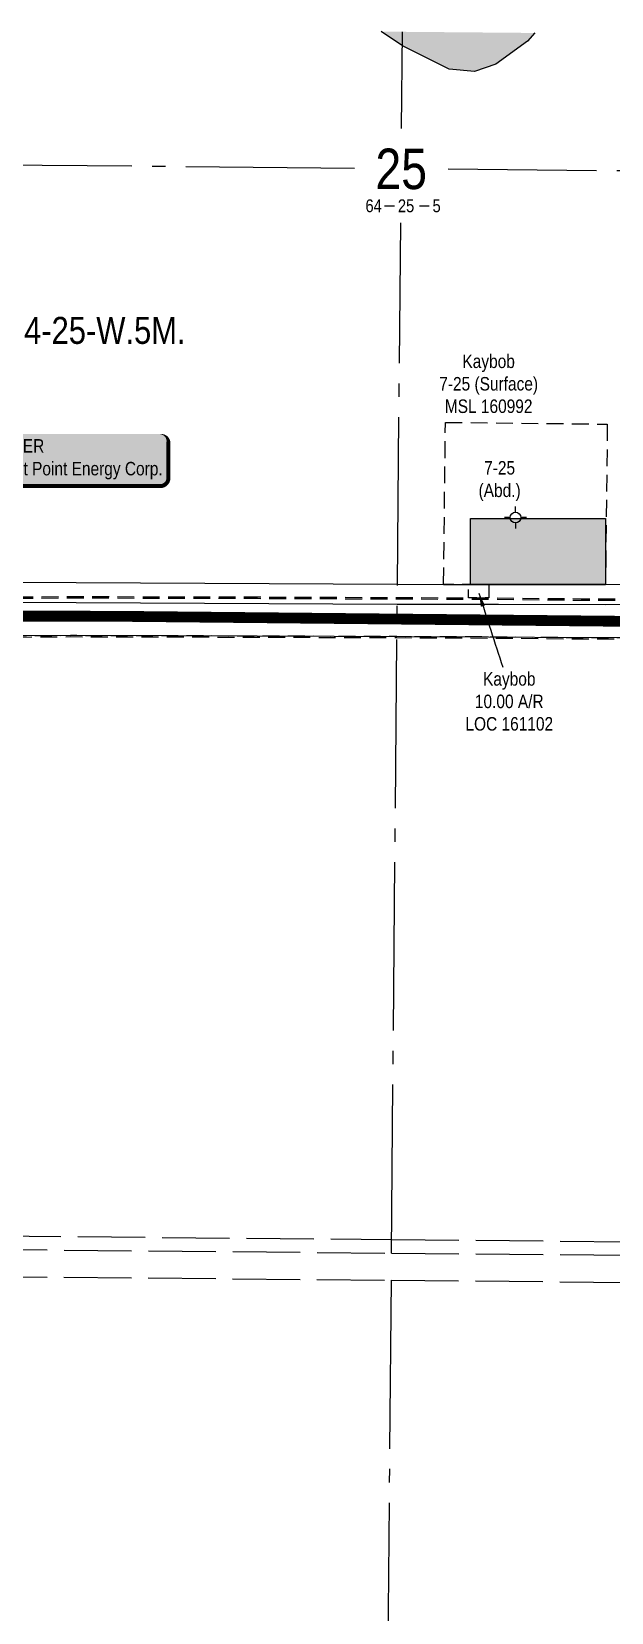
# Model space of a CAD drawing. Extents: x 456630 to 490274, y 6043290 to 6049977.
# Drawn here: x 458094 to 458524, y 6045728 to 6046901 of the extents above; entities that cross this region are included whole.
import ezdxf
from ezdxf.enums import TextEntityAlignment as Align

# ---------------------------------------------------------------- set-up
doc = ezdxf.new("R2010")
doc.units = 0
doc.header["$LTSCALE"] = 5
for name, pattern in [('foc-ACCESSROAD', [3.75, 2.5, -1.25]), ('foc-QUARTERLINE', [33, 25, -3, 2, -3]), ('foc-UNSURVEYED', [12.5, 10, -2.5])]:
    doc.linetypes.add(name, pattern=pattern)
for name, color, linetype in [('10', 1, 'Continuous'), ('9', 3, 'Continuous'), ('AS-ROADS', 254, 'Continuous'), ('C-SYMBOL', 7, 'Continuous'), ('F-AR', 190, 'foc-ACCESSROAD'), ('F-RW', 190, 'Continuous'), ('F-WS', 190, 'foc-ACCESSROAD'), ('F-WS-S', 190, 'Continuous'), ('L-QSEC', 8, 'foc-QUARTERLINE'), ('L-SECLBL', 7, 'Continuous'), ('L-USEC', 7, 'foc-UNSURVEYED'), ('P-PROPOSED', 10, 'Continuous'), ('P-WORKAREA', 113, 'Continuous'), ('P-WORKAREA-H', 111, 'Continuous'), ('T-WATER', 160, 'Continuous'), ('T-WATER-H', 133, 'Continuous')]:
    doc.layers.add(name, color=color, linetype=linetype)
doc.layers.add('F-AR-T', color=190, linetype='Continuous', lineweight=9)
doc.layers.add('F-WS-T', color=190, linetype='Continuous', lineweight=9)
doc.styles.add('175L', font='ARIALN.TTF', dxfattribs={"height": 20})
doc.styles.add('80', font='ARIALN.TTF', dxfattribs={"height": 10})
doc.styles.add('80CG', font='ARIALN.TTF', dxfattribs={"height": 10})
doc.styles.add('80L', font='ARIALN.TTF', dxfattribs={"height": 10})
doc.styles.add('SIMPLEX', font='ARIALN.TTF')
doc.dimstyles.new('Compass 5 000', dxfattribs={"dimscale": 5, "dimtxt": 9, "dimasz": 2, "dimexe": 0.2, "dimexo": 0.0625, "dimgap": 0.5, "dimtad": 0, "dimtih": 1, "dimtoh": 1, "dimzin": 0, "dimdsep": 46, "dimtxsty": '80CG', "dimcen": 0.1, "dimse1": 1, "dimse2": 1, "dimclrd": 256, "dimclrt": 256, "dimaunit": 1, "dimadec": 4, "dimazin": 0, "dimtfac": 0.06, "dimtofl": 0, "dimtmove": 0, "dimatfit": 1, "dimfxl": 0.2, "dimtolj": 1, "dimtzin": 0, "dimlwd": -1, "dimarcsym": 0})

# ---------------------------------------------------------------- blocks, each defined once
blk = doc.blocks.new('L-SECLBL')
at = {"layer": '9', "color": 7}
for p, q in [((-5.1, -27.8), (-12.3, -27.8)), ((20.7, -27.8), (13.5, -27.8))]:
    blk.add_line(p, q, dxfattribs=at)
at = {"layer": '10', "color": 2, "style": 'SIMPLEX'}
blk.add_attdef('SEC', text='', height=30, dxfattribs=at).set_placement((0, 0), align=Align.MIDDLE)
at = {"layer": '10', "color": 5, "style": '80L'}
blk.add_attdef('TWP', text='', height=9.5, dxfattribs=at).set_placement((-14.4, -27.4), align=Align.MIDDLE_RIGHT)
blk.add_attdef('RGE', text='', height=9.5, dxfattribs=at).set_placement((3.6, -27.4), align=Align.MIDDLE_CENTER)
blk.add_attdef('MER', text='', height=9.5, dxfattribs=at).set_placement((23.2, -27.4), align=Align.MIDDLE_LEFT)
blk = doc.blocks.new('*U693')
h = blk.add_hatch(color=255)
edge = h.paths.add_edge_path()
edge.add_line((-171.5, -20), (171.5, -20))
edge.add_arc((171.5, -14), 6, 270, 360)
edge.add_line((177.5, -14), (177.5, 12.5))
edge.add_arc((171.5, 12.5), 6, 0, 90)
edge.add_line((171.5, 18.5), (-171.5, 18.5))
edge.add_arc((-171.5, 12.5), 6, 90, 180)
edge.add_line((-177.5, 12.5), (-177.5, -14))
edge.add_arc((-171.5, -14), 6, 180, 270)
at = {"color": 44, "flags": 128}
blk.add_lwpolyline([(-171.5, -20, 3, 3, 0), (171.5, -20, 3, 3, 0.414214), (177.5, -14, 3, 3, 0), (177.5, 12.5, 3, 0, 0.414214), (171.5, 18.5, 0, 0, 0), (-171.5, 18.5, 0, 0, 0.414214), (-177.5, 12.5, 0, 0, 0), (-177.5, -14, 0, 3, 0.414214)], format="xyseb", close=True, dxfattribs=at)
at = {"color": 44, "style": '80'}
blk.add_attdef('ENTER_TEXT_001', (-36, -5), '', height=10, dxfattribs=at)
blk = doc.blocks.new('GABD')
for p, q in [((-0.81, 0), (-1.62, 0)), ((0, 0.81), (0, 1.62)), ((1.62, 0), (0.81, 0)), ((0, -0.81), (0, -1.62))]:
    blk.add_line(p, q)
blk.add_circle((0, 0), 0.8)

msp = doc.modelspace()

# ---------------------------------------------------------------- hatches: boundary and pattern name
at = {"layer": 'P-WORKAREA-H'}
h = msp.add_hatch(color=256, dxfattribs=at)
h.dxf.hatch_style = 1
h.paths.add_polyline_path([(458419.294, 6046539.655), (458519.242, 6046539.624), (458519.227, 6046490.649), (458419.279, 6046490.68)])
at = {"layer": 'T-WATER-H'}
h = msp.add_hatch(color=256, dxfattribs=at)
h.dxf.hatch_style = 1
h.paths.add_polyline_path([(458466.952, 6046899.672), (458353.085, 6046900.666), (458368.691, 6046890.199), (458403.365, 6046872.83), (458422.074, 6046871.152), (458438.059, 6046876.502), (458461.506, 6046893.604)])

# ---------------------------------------------------------------- linework, layer by layer
at = {"layer": 'AS-ROADS', "const_width": 7.996, "flags": 128}
msp.add_lwpolyline([(460960.304, 6046134.167), (460754.441, 6046221.011), (460143.198, 6046433.099), (459917.803, 6046449.35), (459713.255, 6046454.952), (459656.458, 6046479.283), (459576.944, 6046547.41), (459547.734, 6046558.223), (459505.434, 6046570.517), (459466.912, 6046576.706), (459138.221, 6046481.467), (459039.918, 6046464.893), (458541.416, 6046463.243), (458154.804, 6046467.081), (457565.876, 6046467.881)], dxfattribs=at)
at = {"layer": 'F-AR', "flags": 128}
for points in [[(456634.893, 6046485.982), (456734.899, 6046486.131), (456754.714, 6046486.16), (457059.861, 6046483.642), (457323.291, 6046483.206), (457532.593, 6046481.933), (457532.585, 6046479.742), (457532.567, 6046474.542), (457539.906, 6046474.529), (457554.576, 6046474.505), (457554.594, 6046479.703), (457554.602, 6046481.875), (457570.144, 6046481.965), (457630.99, 6046482.319), (457969.042, 6046479.713), (458122.866, 6046480.706), (458261.308, 6046480.375), (458364.967, 6046479.962), (458417.66, 6046479.753), (458432.651, 6046479.692), (458501.097, 6046479.083), (458857.277, 6046479.255), (459061.454, 6046483.054), (459069.095, 6046483.345), (459076.728, 6046483.935), (459084.332, 6046484.823), (459091.895, 6046486.008), (459099.417, 6046487.488), (459114.21, 6046491.312), (459170.41, 6046508.208), (459189.045, 6046513.81), (459189.165, 6046511.037), (459189.454, 6046504.334), (459200.552, 6046507.512), (459211.19, 6046510.559), (459210.903, 6046517.208), (459210.768, 6046520.339), (459230.759, 6046526.349), (459308.323, 6046551.091), (459417.806, 6046583.652), (459425.205, 6046585.708), (459432.664, 6046587.497), (459440.182, 6046589.016), (459447.75, 6046590.265), (459455.358, 6046591.243), (459462.996, 6046591.947), (459470.654, 6046592.377), (459478.323, 6046592.533), (459485.992, 6046592.413), (459493.652, 6046592.019), (459501.294, 6046591.35), (459508.906, 6046590.409), (459516.48, 6046589.194), (459524.005, 6046587.709), (459531.472, 6046585.956), (459538.872, 6046583.936), (459546.194, 6046581.652), (459553.43, 6046579.107), (459560.57, 6046576.305), (459567.606, 6046573.248), (459574.519, 6046569.945), (459588.007, 6046562.586), (459614.518, 6046546.863), (459608.663, 6046541.352), (459603.228, 6046536.236), (459601.301, 6046534.635), (459595.615, 6046529.912), (459592.528, 6046527.347), (459573.699, 6046538.515), (459567.913, 6046541.808), (459562.004, 6046544.895), (459555.988, 6046547.769), (459549.874, 6046550.425), (459543.668, 6046552.862), (459537.379, 6046555.073), (459531.015, 6046557.058), (459524.583, 6046558.814), (459518.093, 6046560.338), (459511.553, 6046561.629), (459504.97, 6046562.684), (459498.353, 6046563.503), (459491.712, 6046564.084), (459485.054, 6046564.427), (459478.388, 6046564.531), (459471.723, 6046564.395), (459465.066, 6046564.021), (459458.428, 6046563.409), (459451.816, 6046562.56), (459445.238, 6046561.474), (459438.694, 6046560.151), (459425.814, 6046556.818), (459316.57, 6046524.329), (459239.045, 6046499.6), (459199.797, 6046487.801), (459169.556, 6046478.71), (459122.3, 6046464.504), (459113.864, 6046462.146), (459105.351, 6046460.122), (459096.767, 6046458.432), (459088.122, 6046457.079), (459079.442, 6046456.065), (459061.946, 6046455.055), (458857.544, 6046451.252), (458501.032, 6046451.08), (458432.613, 6046451.69), (458364.702, 6046451.96), (458261.198, 6046452.373), (458122.922, 6046452.703), (457969.024, 6046451.709), (457630.838, 6046454.317), (457569.867, 6046454.493), (457547.962, 6046454.555), (457547.571, 6046466.761), (457539.819, 6046466.775), (457525.559, 6046466.799), (457525.949, 6046454.619), (457323.23, 6046455.203), (457059.722, 6046455.64), (456754.619, 6046458.157), (456734.612, 6046458.128), (456634.606, 6046457.979)], [(456634.891, 6046486.982), (456734.898, 6046487.131), (456754.717, 6046487.16), (457059.866, 6046484.642), (457323.295, 6046484.205), (457533.595, 6046482.926), (457533.584, 6046479.738), (457533.57, 6046475.54), (457539.908, 6046475.529), (457553.58, 6046475.506), (457553.595, 6046479.706), (457553.606, 6046482.869), (457570.138, 6046482.964), (457630.991, 6046483.319), (457969.042, 6046480.712), (458122.864, 6046481.705), (458261.311, 6046481.375), (458364.971, 6046480.961), (458417.664, 6046480.752), (458432.657, 6046480.692), (458501.101, 6046480.082), (458857.267, 6046480.254), (459061.426, 6046484.053), (459069.037, 6046484.343), (459076.631, 6046484.93), (459084.196, 6046485.814), (459091.721, 6046486.992), (459099.195, 6046488.463), (459113.941, 6046492.275), (459170.123, 6046509.165), (459189.988, 6046515.137), (459190.163, 6046511.08), (459190.398, 6046505.644), (459200.277, 6046508.473), (459210.158, 6046511.303), (459209.904, 6046517.165), (459209.736, 6046521.073), (459230.463, 6046527.304), (459308.029, 6046552.046), (459417.53, 6046584.612), (459424.954, 6046586.676), (459432.448, 6046588.473), (459440.001, 6046589.999), (459447.605, 6046591.255), (459455.248, 6046592.237), (459462.922, 6046592.944), (459470.616, 6046593.376), (459478.32, 6046593.532), (459486.026, 6046593.413), (459493.722, 6046593.016), (459501.399, 6046592.344), (459509.047, 6046591.398), (459516.656, 6046590.178), (459524.216, 6046588.687), (459531.718, 6046586.925), (459539.153, 6046584.895), (459546.509, 6046582.6), (459553.779, 6046580.044), (459560.952, 6046577.228), (459568.02, 6046574.157), (459574.974, 6046570.836), (459588.501, 6046563.455), (459616.17, 6046547.045), (459609.348, 6046540.624), (459603.89, 6046535.487), (459601.939, 6046533.866), (459596.254, 6046529.143), (459592.624, 6046526.128), (459573.197, 6046537.65), (459567.434, 6046540.93), (459561.557, 6046544.001), (459555.574, 6046546.859), (459549.492, 6046549.502), (459543.32, 6046551.925), (459537.064, 6046554.124), (459530.734, 6046556.099), (459524.337, 6046557.845), (459517.882, 6046559.361), (459511.377, 6046560.645), (459504.829, 6046561.694), (459498.248, 6046562.508), (459491.643, 6046563.086), (459485.021, 6046563.428), (459478.391, 6046563.531), (459471.761, 6046563.396), (459465.14, 6046563.025), (459458.538, 6046562.416), (459451.961, 6046561.571), (459445.418, 6046560.491), (459438.919, 6046559.177), (459426.082, 6046555.855), (459316.865, 6046523.374), (459239.34, 6046498.645), (459200.085, 6046486.844), (459169.843, 6046477.752), (459122.578, 6046463.544), (459114.114, 6046461.178), (459105.564, 6046459.145), (459096.94, 6046457.448), (459088.258, 6046456.088), (459079.529, 6046455.069), (459061.984, 6046454.056), (458857.554, 6046450.253), (458501.027, 6046450.08), (458432.606, 6046450.69), (458364.698, 6046450.96), (458261.195, 6046451.373), (458122.924, 6046451.703), (457969.024, 6046450.71), (457630.832, 6046453.317), (457569.864, 6046453.493), (457546.994, 6046453.559), (457546.603, 6046465.763), (457539.817, 6046465.775), (457526.591, 6046465.797), (457526.981, 6046453.616), (457323.227, 6046454.203), (457059.717, 6046454.64), (456754.616, 6046457.158), (456734.614, 6046457.128), (456634.607, 6046456.979)]]:
    msp.add_lwpolyline(points, dxfattribs=at)
msp.add_lwpolyline([(458432.782, 6046490.678), (458432.657, 6046480.692), (458417.664, 6046480.752), (458417.789, 6046490.681), (458432.782, 6046490.678)], close=True, dxfattribs=at)
at = {"layer": 'F-RW'}
for points in [[(456635.001, 6046498.498), (456725.69, 6046498.501), (456735.006, 6046498.43), (457135.75, 6046495.359), (457533.637, 6046494.73), (457540.086, 6046494.72), (457553.647, 6046494.699), (457570.247, 6046494.673), (457621.094, 6046494.592), (458031.711, 6046492.531), (458365.061, 6046490.858), (458399.294, 6046490.686), (458417.789, 6046490.681), (458432.782, 6046490.678), (458440.076, 6046490.676), (458519.227, 6046490.649), (458648.475, 6046490.956)], [(458648.574, 6046475.964), (458519.243, 6046475.657), (458440.051, 6046475.683), (458399.254, 6046475.694), (458364.925, 6046475.866), (458031.636, 6046477.539), (457621.032, 6046479.6), (457570.107, 6046479.68), (457553.595, 6046479.706), (457539.947, 6046479.728), (457533.584, 6046479.738), (457135.634, 6046480.367), (456734.863, 6046483.438), (456725.64, 6046483.509), (456634.859, 6046483.505)]]:
    msp.add_lwpolyline(points, dxfattribs=at)
at = {"layer": 'F-WS'}
msp.add_lwpolyline([(458519.227, 6046490.649), (458399.294, 6046490.686), (458400.61, 6046610.862), (458520.534, 6046609.581), (458519.227, 6046490.649)], close=True, dxfattribs=at)
at = {"layer": 'L-QSEC'}
for p, q in [((458368.134, 6046828.902), (458368.785, 6046900.529)), ((458333.269, 6046799.23), (457563.103, 6046806.504)), ((459172.629, 6046791.303), (458402.548, 6046798.576)), ((458360.557, 6045994.792), (458367.498, 6046758.905)), ((458360.371, 6045974.673), (458353.336, 6045200.545))]:
    msp.add_line(p, q, dxfattribs=at)
at = {"layer": 'L-USEC'}
for p, q in [((457565.764, 6046012.19), (458360.65, 6046004.832)), ((457555.632, 6046002.243), (458360.557, 6045994.792)), ((458360.65, 6046004.832), (458926.024, 6045999.599)), ((458360.557, 6045994.792), (458941.262, 6045989.417)), ((457555.445, 6045982.124), (458360.371, 6045974.673)), ((458360.371, 6045974.673), (458993.271, 6045968.815))]:
    msp.add_line(p, q, dxfattribs=at)
at = {"layer": 'P-PROPOSED', "flags": 128}
msp.add_lwpolyline([(458857.545, 6046451.253), (458501.032, 6046451.08), (458432.609, 6046451.69), (458261.196, 6046452.373), (458122.922, 6046452.703), (457969.026, 6046451.71), (457630.838, 6046454.317), (457545.961, 6046454.562), (457551.09, 6046294.446), (457560.094, 6046280.47), (457567.652, 6046275.303), (457638.926, 6046226.57), (457666.575, 6046212.088), (457684.944, 6046201.321), (457695.614, 6046189.329), (457708.388, 6046165.959), (457706.274, 6046139.665), (457683.392, 6046046.044), (457675.581, 6046021.612), (457676.341, 6046003.628), (457680.274, 6045992.874), (457703.179, 6045948.737), (457676.284, 6045934.778)], dxfattribs=at)
at = {"layer": 'P-WORKAREA', "flags": 128}
msp.add_lwpolyline([(458419.294, 6046539.655), (458519.242, 6046539.624), (458519.227, 6046490.649), (458419.279, 6046490.68)], close=True, dxfattribs=at)
at = {"layer": 'T-WATER'}
msp.add_lwpolyline([(458466.952, 6046899.672), (458461.506, 6046893.604), (458438.059, 6046876.502), (458422.074, 6046871.152), (458403.365, 6046872.83), (458368.691, 6046890.199), (458353.085, 6046900.666)], dxfattribs=at)

# ---------------------------------------------------------------- block references
ref = msp.add_blockref('*U693', (458017.886, 6046583.626))
ref.add_attrib('ENTER_TEXT_001', 'TPA 702 DION GOODSWIMMER', (457932.208, 6046588.429), dxfattribs={"color": 44, "height": 10, "style": '80'})
ref.add_attrib('ENTER_TEXT_002', 'RTF 238553, 238558, 238559, 238566 Crescent Point Energy Corp.', (457844.704, 6046571.585), dxfattribs={"color": 44, "height": 10, "style": '80'})
at = {"layer": 'F-WS-S', "xscale": 5, "yscale": 5, "zscale": 5}
msp.add_blockref('GABD', (458452.531, 6046540.293), dxfattribs=at)
at = {"layer": 'L-SECLBL'}
msp.add_blockref('L-SECLBL', (458367.861, 6046798.903), dxfattribs=at).add_auto_attribs({'SEC': '25', 'TWP': '64', 'RGE': '25', 'MER': '5'})

# ---------------------------------------------------------------- texts
at = {"layer": 'C-SYMBOL', "color": 3, "style": '175L'}
msp.add_text('Theor. S.W.1/4 Sec. 25-64-25-W.5M.', height=20, dxfattribs=at).set_placement((458019.028, 6046663.088), align=Align.BOTTOM_CENTER)
at = {"layer": 'F-AR-T', "insert": (458447.911, 6046403.88), "char_height": 10, "width": 99.46361, "attachment_point": 5, "style": '80CG'}
msp.add_mtext('\\A1;Kaybob\\P10.00 A/R\\PLOC 161102', dxfattribs=at)
at = {"layer": 'F-WS-T', "char_height": 10, "attachment_point": 5, "style": '80CG'}
for s, insert, width in [('\\A1;Kaybob\\P7-25 (Surface)\\PMSL 160992', (458432.64, 6046639.434), 99.46361), ('\\A1;7-25\\P(Abd.)', (458440.762, 6046567.325), 22.68527)]:
    msp.add_mtext(s, dxfattribs=dict(at, insert=insert, width=width))

# ---------------------------------------------------------------- leaders
at = {"layer": 'F-AR-T', "path_type": 1}
msp.add_leader([(458425.39, 6046484.165), (458443.076, 6046429.321)], dimstyle='Compass 5 000', override={"dimgap": 0.5, "dimtad": 0}, dxfattribs=at)

doc.saveas('drawing.dxf')
